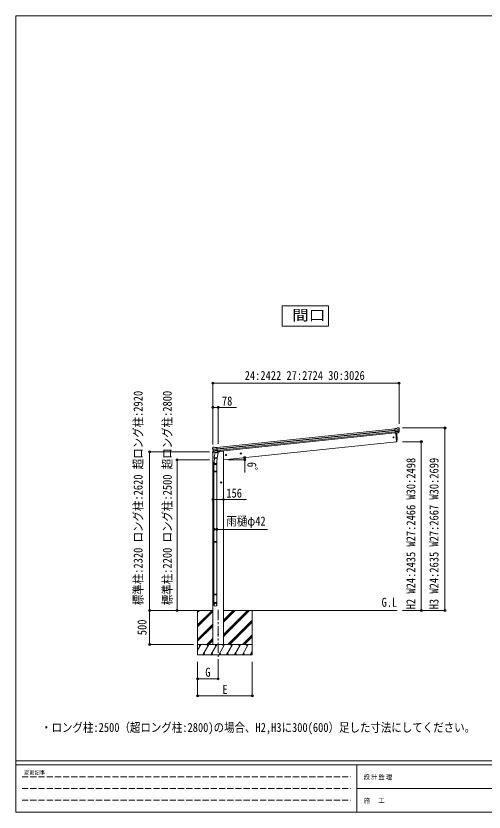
# Model space of a CAD drawing. Units: millimetres, scale not verified. Extents: x -20750 to 2444, y -5820 to 5820.
# Drawn here: x -14420 to -7574, y -5820 to 5820 of the extents above; entities that cross this region are included whole.
import ezdxf
from ezdxf.enums import TextEntityAlignment as Align

# ---------------------------------------------------------------- set-up
doc = ezdxf.new("R2010")
doc.units = ezdxf.units.MM
doc.header["$LTSCALE"] = 30
doc.header["$PDMODE"] = 32
doc.header["$PDSIZE"] = 30
doc.linetypes.add('CHAIN1', pattern=[8, 5, -1, 1, -1])
doc.linetypes.add('DASHED3', pattern=[4, 3, -1])
for name, color, linetype, lineweight in [('0-0_0', 7, 'Continuous', 9), ('0-1_本体', 5, 'CHAIN1', 9), ('0-3_ELV2', 4, 'Continuous', 9), ('0-6_OTH_LINE', 6, 'Continuous', 9), ('0-9_OUTLINE', 7, 'Continuous', 9), ('F-0_240', 7, 'Continuous', 9)]:
    doc.layers.add(name, color=color, linetype=linetype, lineweight=lineweight)
doc.layers.add('0-7_SHAPE', color=7, linetype='Continuous')
doc.styles.add('ＭＳ ゴシック', font='')
doc.styles.get('ＭＳ ゴシック').set_extended_font_data('MS Gothic')

msp = doc.modelspace()

# ---------------------------------------------------------------- linework, layer by layer
at = {"layer": '0-0_0'}
for p, q in [((-11991.64, -2871.4), (-11540.51, -2871.4)), ((-11762.76, -3082.63), (-11551.53, -2871.4)), ((-11762.76, -2898.78), (-11735.37, -2871.4)), ((-11762.76, -2884.64), (-11749.52, -2871.4)), ((-11762.76, -3096.77), (-11540.51, -2874.52)), ((-11762.76, -3110.91), (-11540.51, -2888.67)), ((-11385.01, -2871.4), (-8845.05, -2871.4)), ((-11385.01, -3253.66), (-11002.74, -2871.4)), ((-11385.01, -3225.38), (-11031.03, -2871.4)), ((-11385.01, -3239.52), (-11016.88, -2871.4)), ((-11385.01, -3041.53), (-11214.87, -2871.4)), ((-11385.01, -3027.39), (-11229.02, -2871.4)), ((-11385.01, -3013.25), (-11243.16, -2871.4)), ((-10962.76, -2871.4), (-10962.76, -3521.4)), ((-11318.9, -3371.4), (-10962.76, -3015.26)), ((-11762.76, -3294.76), (-11540.51, -3072.51)), ((-11762.76, -3308.9), (-11540.51, -3086.65)), ((-11762.76, -3323.05), (-11540.51, -3100.8)), ((-11304.75, -3371.4), (-10962.76, -3029.4)), ((-11290.61, -3371.4), (-10962.76, -3043.55)), ((-11106.76, -3371.4), (-10962.76, -3227.39)), ((-11092.62, -3371.4), (-10962.76, -3241.54)), ((-11078.48, -3371.4), (-10962.76, -3255.68)), ((-10962.76, -3371.4), (-11762.76, -3371.4)), ((-11762.76, -3455.23), (-11714.35, -3371.4)), ((-11729.36, -3397.38), (-11744.36, -3371.4)), ((-11685.49, -3521.4), (-11598.89, -3371.4)), ((-11613.89, -3397.38), (-11628.89, -3371.4)), ((-11627.26, -3371.4), (-11540.51, -3284.64)), ((-11613.12, -3371.4), (-11540.51, -3298.79)), ((-11598.98, -3371.4), (-11540.51, -3312.93)), ((-11570.02, -3521.4), (-11483.42, -3371.4)), ((-11498.42, -3397.38), (-11513.42, -3371.4)), ((-11454.55, -3521.4), (-11367.95, -3371.4)), ((-11382.95, -3397.38), (-11397.95, -3371.4)), ((-11339.08, -3521.4), (-11252.48, -3371.4)), ((-11267.48, -3397.38), (-11282.48, -3371.4)), ((-11223.61, -3521.4), (-11137.01, -3371.4)), ((-11167.01, -3371.4), (-11152.01, -3397.38)), ((-11108.14, -3521.4), (-11021.54, -3371.4)), ((-11036.54, -3397.38), (-11051.54, -3371.4)), ((-10992.67, -3521.4), (-10962.76, -3469.59)), ((-11670.49, -3495.42), (-11655.49, -3521.4)), ((-11555.02, -3495.42), (-11540.02, -3521.4)), ((-11439.55, -3495.42), (-11424.55, -3521.4)), ((-11324.08, -3495.42), (-11309.08, -3521.4)), ((-11208.61, -3495.42), (-11193.61, -3521.4)), ((-11093.14, -3495.42), (-11078.14, -3521.4)), ((-10977.67, -3495.42), (-10962.76, -3521.25))]:
    msp.add_line(p, q, dxfattribs=at)
msp.add_lwpolyline([(-11762.76, -2871.4), (-11762.76, -3521.4), (-10962.76, -3521.4)], dxfattribs=at)
at = {"layer": '0-1_本体'}
msp.add_line((-11462.76, -2862.41), (-11462.76, -3621.62), dxfattribs=at)
at = {"layer": '0-3_ELV2'}
for p, q in [((-11480.6, -489.4), (-8878.85, -215.94)), ((-8852.54, -211.16), (-8879.06, -213.95)), ((-8872.27, -278.5), (-8879.06, -213.95)), ((-8876.9, -234.48), (-8817.16, -228.2)), ((-8852.54, -211.16), (-8840.94, -204.19)), ((-8839.71, -203.78), (-8826.22, -202.37)), ((-8822.55, -203.45), (-8822.56, -203.45)), ((-8822.55, -203.45), (-8817.37, -207.65)), ((-8815.98, -211.35), (-8816.29, -209.5)), ((-11478.61, -508.29), (-8876.86, -234.84)), ((-11478.18, -512.47), (-8876.42, -239.02)), ((-11476.09, -532.33), (-8874.34, -258.88)), ((-8872.58, -275.61), (-11474.33, -549.07)), ((-8816.68, -234.07), (-8876.28, -240.34)), ((-8817.52, -250.83), (-8874.55, -256.82)), ((-8818.91, -255.49), (-8874.08, -261.29)), ((-8828.92, -273.72), (-8872.3, -278.28)), ((-8872.27, -278.5), (-8862.33, -277.46)), ((-8865.39, -277.78), (-8852, -405.17)), ((-8862.33, -277.46), (-8862.05, -277.52)), ((-8862.05, -277.52), (-8836.72, -274.86)), ((-8836.72, -274.86), (-8836.47, -274.74)), ((-8836.47, -274.74), (-8828.78, -273.93)), ((-8827.47, -272.07), (-8818.02, -253.76)), ((-8826.42, -272.49), (-8816.29, -254.23)), ((-8852, -405.17), (-11385.51, -671.45)), ((-8852, -405.17), (-8849.95, -404.88)), ((-11542.75, -556.56), (-11543.65, -563.39)), ((-11543.65, -563.39), (-11509.92, -559.85)), ((-11543.04, -497.97), (-11543.13, -496.1)), ((-11541.76, -493.2), (-11542.45, -494.07)), ((-11538.26, -488.89), (-11541.76, -493.2)), ((-11540.51, -3371.4), (-11540.51, -563.06)), ((-11523.24, -552.2), (-11540.09, -553.97)), ((-11478.65, -507.94), (-11538.39, -514.22)), ((-11538.26, -488.89), (-11538.26, -488.88)), ((-11537.64, -520.06), (-11478.03, -513.79)), ((-11534.9, -487.06), (-11534.9, -487.06)), ((-11520.13, -555.61), (-11533.82, -539.86)), ((-11533.33, -536.27), (-11476.3, -530.28)), ((-11519.19, -554.98), (-11532.23, -539.04)), ((-11531.01, -540.54), (-11475.83, -534.74)), ((-11509.82, -555.72), (-11517.52, -556.53)), ((-11517.42, -556.29), (-11474.05, -551.73)), ((-11516.67, -556.53), (-11515.11, -556.37)), ((-11515.11, -556.37), (-11477.57, -552.42)), ((-11509.55, -555.79), (-11509.82, -555.72)), ((-11484.22, -553.12), (-11509.55, -555.79)), ((-11507.33, -490.19), (-11480.81, -487.41)), ((-11483.97, -553.01), (-11484.22, -553.12)), ((-11474.02, -551.96), (-11483.97, -553.01)), ((-11474.02, -551.96), (-11480.81, -487.41)), ((-11477.57, -552.42), (-11476, -552.26)), ((-11469.9, -555.64), (-11440.64, -552.57)), ((-11435.78, -545.02), (-11436.2, -548.25)), ((-11385.01, -3371.4), (-11385.01, -542.4)), ((-11130.78, -569.77), (-11136.85, -574.18)), ((-11136.85, -574.18), (-11136.07, -581.64)), ((-11136.07, -581.64), (-11129.21, -584.69)), ((-11123.92, -572.82), (-11130.78, -569.77)), ((-11349.57, -592.76), (-11355.65, -597.17)), ((-11355.65, -597.17), (-11354.86, -604.64)), ((-11354.86, -604.64), (-11348.01, -607.69)), ((-11342.72, -595.81), (-11349.57, -592.76)), ((-11419.01, -993.45), (-11425.51, -997.2)), ((-11425.51, -997.2), (-11425.51, -1004.71)), ((-11425.51, -1004.71), (-11419.01, -1008.46)), ((-11412.51, -997.2), (-11419.01, -993.45))]:
    msp.add_line(p, q, dxfattribs=at)
for points in [[(-11521.41, -485.64), (-11521.41, -485.64), (-11534.9, -487.06)], [(-11507.33, -490.19), (-11520.12, -485.79), (-11520.12, -485.79)], [(-11385.01, -542.4), (-11405.01, -542.4), (-11435.86, -545.64)], [(-11129.21, -584.69), (-11123.14, -580.28), (-11123.92, -572.82)], [(-11348.01, -607.69), (-11341.93, -603.28), (-11342.72, -595.81)], [(-11419.01, -1008.46), (-11412.51, -1004.71), (-11412.51, -997.2)]]:
    msp.add_lwpolyline(points, dxfattribs=at)
for centre, radius in [((-8898.8, -342.62), 6.5), ((-11130, -577.23), 8.5), ((-11130, -577.23), 7.7), ((-11130, -577.23), 6.5), ((-11348.79, -600.23), 8.5), ((-11348.79, -600.23), 7.7), ((-11348.79, -600.23), 6.5), ((-11419.01, -1000.95), 8.5), ((-11419.01, -1000.95), 7.7), ((-11419.01, -1000.95), 6.5), ((-11462.76, -3221.4), 4.5)]:
    msp.add_circle(centre, radius, dxfattribs=at)
for centre, radius, start, end in [((-8839.39, -206.77), 3, 96.02369, 120.97631), ((-8825.7, -207.34), 5, 51.04426, 95.95574), ((-9009.54, -233), 192.44, 1.4271, 6.57578), ((-8771.89, -226.09), 45.32, 182.67122, 185.64518), ((-9016.88, -232.46), 202, 354.13916, 6), ((-9746.6, -364.96), 900, 357.63919, 5.64987), ((-8829.03, -271.04), 2.99, 285.2717, 331.00739), ((-8820.68, -252.39), 3, 332.69111, 354.20009), ((-9016.88, -232.46), 200.2, 354.20009, 359.53883), ((-8816.5, -235.41), 1.35, 95.1605, 97.91927), ((-8813.89, -233.85), 2.74, 179.02151, 184.43412), ((-8818.92, -252.78), 3, 331, 354.13916), ((-8850.37, -401.91), 3, 278, 357.63919), ((-11342.15, -476.86), 202, 186, 197.86084), ((-11539.78, -556.95), 3, 96, 172.5), ((-11349.22, -478.91), 192.44, 185.42422, 190.5729), ((-11583.11, -521.56), 45.32, 6.35482, 9.32878), ((-11534.37, -492.03), 5, 96.04426, 140.95574), ((-11540.41, -520.42), 2.74, 7.56588, 12.97849), ((-11537.54, -521.4), 1.35, 94.08073, 96.8395), ((-11342.15, -476.86), 200.2, 192.46117, 197.79991), ((-11531.56, -537.89), 3, 197.86084, 221), ((-11529.91, -537.14), 3, 197.79991, 219.30889), ((-11521.1, -488.63), 3, 71.02369, 95.97631), ((-11517.87, -553.65), 2.99, 220.99261, 266.7283), ((-11516.72, -556.04), 0.5, 240.73754, 276), ((-11476.06, -551.76), 0.5, 276, 311.26246), ((-11441.16, -547.59), 5, 276, 352.5)]:
    msp.add_arc(centre, radius, start, end, dxfattribs=at)
for centre, major_axis, ratio, start_param, end_param in [((-8818.24, -210.95), (-0.87, 5.91), 0.020485, 0.67143203, 1.56913061), ((-8823.64, -206.43), (5.88, -1.31), 0.24881, 0.46058498, 0.46410383), ((-8819.26, -209.98), (-2.34, 1.9), 0.995767, 3.98597162, 4.71238898), ((-9014.57, -254.41), (-20.92, 199.05), 0.994373, 4.71137894, 4.7277536), ((-8829.23, -270.74), (-0.11, 3), 0.642905, 3.24593831, 4.20392797), ((-8829.1, -270.95), (1.66, -2.51), 0.997631, 5.80419048, 5.89294842), ((-8829.17, -270.84), (3.53, -2.11), 0.650902, 5.25614477, 5.32895537), ((-8826.8, -270.49), (1.08, 3.13), 0.040856, 2.11350352, 2.14162489), ((-11540.12, -495.95), (1.9, 2.34), 0.995767, 1.57079633, 2.29721369), ((-11536.58, -491.57), (-5.48, -2.51), 0.24881, 5.81908147, 5.82260033), ((-11540.91, -497.11), (-0.38, 5.97), 0.020485, 4.7140547, 5.61175327), ((-11339.84, -498.8), (-20.92, 199.05), 0.994373, 1.55543171, 1.57180637), ((-11520.17, -553.57), (-1.71, 2.84), 0.040856, 4.14156042, 4.16968179), ((-11517.74, -553.32), (-0.51, 2.96), 0.642905, 2.07925734, 3.03724699), ((-11517.78, -553.42), (-3.02, -2.79), 0.650902, 0.95422993, 1.02704053), ((-11517.82, -553.54), (-1.1, -2.8), 0.997631, 0.39023689, 0.47899483), ((-11339.84, -498.8), (-20.92, 199.05), 0.994373, 4.71137894, 4.7277536)]:
    msp.add_ellipse(centre, major_axis=major_axis, ratio=ratio, start_param=start_param, end_param=end_param, dxfattribs=at)
at = {"layer": '0-6_OTH_LINE'}
for p, q in [((-11540.51, 451.92), (-11540.51, -445.42)), ((-11540.51, 451.92), (-8816.96, 451.92)), ((-8816.96, 451.92), (-8816.96, -141.53)), ((-11540.51, 96.65), (-11540.51, -141.53)), ((-11462.76, 96.65), (-11540.51, 96.65)), ((-11462.76, 96.65), (-11462.76, -437.25)), ((-11192.14, 96.65), (-11462.76, 96.65)), ((-8145.14, -204.35), (-8766.13, -204.35)), ((-8145.14, -204.35), (-8145.14, -2871.4)), ((-8491.29, -405.17), (-8766.13, -405.17)), ((-8491.29, -405.17), (-8491.29, -2871.4)), ((-12464.46, -551.91), (-11591.01, -551.91)), ((-12464.46, -2871.4), (-12464.46, -551.91)), ((-12063.76, -671.4), (-11591.01, -671.4)), ((-12063.76, -2871.4), (-12063.76, -671.4)), ((-11385.01, -1250.95), (-11540.51, -1250.95)), ((-11481.35, -1686.24), (-11523.35, -1686.24)), ((-12464.46, -2871.4), (-11822.37, -2871.4)), ((-12464.46, -3371.4), (-12464.46, -2871.4)), ((-12063.76, -2871.4), (-11822.37, -2871.4)), ((-8145.14, -2871.4), (-8766.13, -2871.4)), ((-8491.29, -2871.4), (-8766.13, -2871.4)), ((-12464.46, -3371.4), (-11822.37, -3371.4)), ((-11762.76, -4121.4), (-11762.76, -3622.4)), ((-11762.76, -3871.4), (-11762.76, -3622.4)), ((-11462.76, -3871.4), (-11462.76, -3622.4)), ((-10962.76, -4121.4), (-10962.76, -3622.4)), ((-11762.76, -3871.4), (-11462.76, -3871.4)), ((-11762.76, -4121.4), (-10962.76, -4121.4))]:
    msp.add_line(p, q, dxfattribs=at)
at = {"layer": '0-6_OTH_LINE', "lineweight": 18}
for p, q in [((-11073.35, -671.45), (-11311.14, -671.45)), ((-11073.35, -671.45), (-11073.35, -852.95)), ((-11385.01, -1250.95), (-11049.41, -1250.95)), ((-11481.35, -1686.24), (-10742.11, -1686.24))]:
    msp.add_line(p, q, dxfattribs=at)
at = {"layer": '0-6_OTH_LINE', "color": 3}
msp.add_lwpolyline([(-10527.32, 1582.73), (-9850.91, 1582.73), (-9850.91, 1283.23), (-10527.32, 1283.23)], close=True, dxfattribs=at)
at = {"layer": '0-6_OTH_LINE'}
msp.add_arc((-11311.14, -671.45), 237.79, 0, 7.8733, dxfattribs=at)
for p in [(-11540.51, 451.92), (-8816.96, 451.92), (-11540.51, 96.65), (-11462.76, 96.65), (-8145.14, -204.35), (-8491.29, -405.17), (-12464.46, -551.91), (-12063.76, -671.4), (-11075.59, -638.88), (-11073.35, -671.45), (-11540.51, -1250.95), (-11385.01, -1250.95), (-11523.35, -1686.24), (-11481.35, -1686.24), (-12464.46, -2871.4), (-12063.76, -2871.4), (-8491.29, -2871.4), (-8145.14, -2871.4), (-12464.46, -3371.4), (-11762.76, -3871.4), (-11462.76, -3871.4), (-11762.76, -4121.4), (-10962.76, -4121.4)]:
    msp.add_point(p, dxfattribs=at)
at = {"layer": '0-9_OUTLINE'}
for p, q in [((-11506.69, -564.9), (-11520.05, -630.55)), ((-11516.67, -556.53), (-11476, -552.26)), ((-11513.32, -556.84), (-11513.46, -557.56)), ((-11512.85, -558.69), (-11488.1, -568.44)), ((-11461.81, -574.03), (-11506.69, -564.9)), ((-11504.51, -561.98), (-11505.17, -565.21)), ((-11483.71, -553.46), (-11486.63, -567.81)), ((-11475.17, -639.68), (-11461.81, -574.03)), ((-11474.19, -550.38), (-11473.26, -550.57)), ((-11473.26, -550.57), (-11462.06, -567.49)), ((-11462.06, -567.49), (-11463.33, -573.72)), ((-11517.64, -645.84), (-11523.2, -701.56)), ((-11522.53, -642.8), (-11520.03, -630.56)), ((-11522.31, -644.2), (-11522.31, -644.2)), ((-11520.98, -645.16), (-11480.02, -653.49)), ((-11475.17, -639.68), (-11520.05, -630.55)), ((-11474.73, -637.55), (-11481.38, -705.29)), ((-11475.18, -639.68), (-11477.72, -652.15)), ((-11525.35, -738.72), (-11525.35, -704.37)), ((-11479.35, -738.72), (-11525.35, -738.72)), ((-11523.35, -738.72), (-11523.35, -835.47)), ((-11481.35, -738.72), (-11481.35, -835.47)), ((-11479.35, -704.07), (-11479.35, -738.72)), ((-11525.35, -837.47), (-11524.35, -835.47)), ((-11479.35, -837.47), (-11525.35, -837.47)), ((-11479.35, -845.47), (-11525.35, -845.47)), ((-11480.35, -835.47), (-11524.35, -835.47)), ((-11480.35, -847.47), (-11524.35, -847.47)), ((-11523.35, -847.47), (-11523.35, -1864.16)), ((-11481.35, -847.47), (-11481.35, -1864.16)), ((-11479.35, -837.47), (-11480.35, -835.47)), ((-11479.35, -845.47), (-11480.35, -847.47)), ((-11479.35, -837.47), (-11479.35, -845.47)), ((-11525.35, -1866.16), (-11524.35, -1864.16)), ((-11479.35, -1866.16), (-11525.35, -1866.16)), ((-11479.35, -1874.16), (-11525.35, -1874.16)), ((-11480.35, -1864.16), (-11524.35, -1864.16)), ((-11480.35, -1876.16), (-11524.35, -1876.16)), ((-11523.35, -1876.16), (-11523.35, -2631.84)), ((-11481.35, -1876.16), (-11481.35, -2631.84)), ((-11479.35, -1866.16), (-11480.35, -1864.16)), ((-11479.35, -1874.16), (-11480.35, -1876.16)), ((-11479.35, -1866.16), (-11479.35, -1874.16)), ((-11525.35, -2633.84), (-11524.35, -2631.84)), ((-11479.35, -2633.84), (-11525.35, -2633.84)), ((-11479.35, -2641.84), (-11525.35, -2641.84)), ((-11480.35, -2631.84), (-11524.35, -2631.84)), ((-11480.35, -2643.84), (-11524.35, -2643.84)), ((-11523.35, -2643.84), (-11523.35, -2753.84)), ((-11481.35, -2643.84), (-11481.35, -2753.84)), ((-11479.35, -2633.84), (-11480.35, -2631.84)), ((-11479.35, -2641.84), (-11480.35, -2643.84)), ((-11479.35, -2633.84), (-11479.35, -2641.84)), ((-11525.35, -2787.99), (-11525.35, -2753.84)), ((-11479.35, -2753.84), (-11525.35, -2753.84)), ((-11479.35, -2787.99), (-11479.35, -2753.84))]:
    msp.add_line(p, q, dxfattribs=at)
for points in [[(-11525.35, -837.47), (-11525.35, -845.47), (-11524.35, -847.47)], [(-11525.35, -1866.16), (-11525.35, -1874.16), (-11524.35, -1876.16)], [(-11525.35, -2633.84), (-11525.35, -2641.84), (-11524.35, -2643.84)]]:
    msp.add_lwpolyline(points, dxfattribs=at)
for centre, radius, start, end in [((-11516.72, -556.04), 0.5, 240.73754, 276), ((-11513.81, -556.74), 0.5, 348.5, 96), ((-11512.48, -557.76), 1, 168.5, 248.5), ((-11487.62, -567.53), 1.03, 242.53897, 344.46569), ((-11483.12, -553.62), 0.604, 93.09842, 164.70595), ((-11476.06, -551.76), 0.5, 276, 311.26246), ((-11520.62, -643.23), 1.95, 167.54017, 209.97766), ((-11520.58, -643.2), 2, 209.90962, 258.5), ((-11479.62, -651.53), 2, 258.5, 341.96843), ((-11495.35, -704.37), 30, 177.45142, 180)]:
    msp.add_arc(centre, radius, start, end, dxfattribs=at)
for centre, major_axis, ratio, start_param, end_param in [((-11502.35, -704.07), (23, 0), 0.996195, 2.62193603, 6.60747969), ((-11502.35, -704.07), (21, 0), 0.996195, 3.02154981, 6.2247991), ((-11502.35, -2786.24), (-23, 0), 0.996195, 3.14159265, 6.28318531), ((-11502.35, -2787.99), (-23, 0), 0.996195, 3.14159265, 6.28318531), ((-11502.35, -2787.99), (0, -23.43), 0.981806, 4.71238898, 7.85398163)]:
    msp.add_ellipse(centre, major_axis=major_axis, ratio=ratio, start_param=start_param, end_param=end_param, dxfattribs=at)
msp.add_ellipse((-11502.35, -2787.99), major_axis=(21, 0), ratio=0.996195, dxfattribs=at)
at = {"layer": 'F-0_240', "color": 5}
for p, q in [((-14419.99, 5820), (-14419.99, -5820)), ((-14419.99, 5820), (2020.01, 5820)), ((-14419.99, -5070), (2020.01, -5070)), ((-14419.99, -5130), (-646.75, -5130)), ((-9436.75, -5130), (-9436.75, -5820)), ((-9436.75, -5475), (-3286.75, -5475)), ((-14419.99, -5820), (2020.01, -5820))]:
    msp.add_line(p, q, dxfattribs=at)
at = {"layer": 'F-0_240', "color": 4, "linetype": 'DASHED3'}
for p, q in [((-14329.99, -5302.5), (-9526.75, -5302.5)), ((-14329.99, -5475), (-9526.75, -5475)), ((-14329.99, -5647.5), (-9526.75, -5647.5))]:
    msp.add_line(p, q, dxfattribs=at)

# ---------------------------------------------------------------- texts
at = {"layer": '0-6_OTH_LINE', "color": 2, "style": 'ＭＳ ゴシック', "width": 1.15}
msp.add_text('間口', height=154, dxfattribs=at).set_placement((-10378.83, 1322.35), align=Align.BOTTOM_LEFT)
at = {"layer": '0-6_OTH_LINE', "color": 7, "style": 'ＭＳ ゴシック', "width": 0.85}
for s, p in [('24:2422 27:2724 30:3026', (-11074.06, 457.92)), ('78', (-11407.73, 84.38)), ('156', (-11342.9, -1261.72)), ('雨樋φ42', (-11342.9, -1671.07)), ('G', (-11650.26, -3881.4)), ('E', (-11400.26, -4131.4)), ('・ロング柱:2500（超ロング柱:2800)の場合、H2,H3に300(600）足した寸法にしてください。', (-14052.25, -4688.26))]:
    msp.add_text(s, height=132, dxfattribs=at).set_placement(p, align=Align.BOTTOM_LEFT)
for s, rotation, p in [('標準柱:2320 ロング柱:2620 超ロング柱:2920', 90, (-12528.18, -2795.35)), ('標準柱:2200 ロング柱:2500 超ロング柱:2800', 90, (-12101.64, -2795.35)), ('W24:2435 W27:2466 W30:2498', 90, (-8538.99, -2625.28)), ('W24:2635 W27:2667 W30:2699', 90, (-8200.79, -2625.28)), ('6ﾟ', 270, (-11073.81, -702.98)), ('H2', 90, (-8538.99, -2855.98)), ('H3', 90, (-8200.79, -2855.98)), ('500', 90, (-12470.46, -3233.9))]:
    msp.add_text(s, height=132, rotation=rotation, dxfattribs=at).set_placement(p, align=Align.BOTTOM_LEFT)
at = {"layer": '0-7_SHAPE', "style": 'ＭＳ ゴシック', "width": 0.85}
msp.add_text('G.L', height=132, dxfattribs=at).set_placement((-9072.02, -2858.6), align=Align.BOTTOM_LEFT)
at = {"layer": 'F-0_240', "style": 'ＭＳ ゴシック'}
msp.add_text('変更記事', height=54.99, dxfattribs=at).set_placement((-14302.76, -5287.5), align=Align.BOTTOM_LEFT)
at = {"layer": 'F-0_240', "char_height": 65.98, "attachment_point": 7, "style": 'ＭＳ ゴシック'}
for s, insert in [('\\T1.17;設計監理', (-9335.42, -5347.5)), ('\\T1.17;施\u3000工', (-9335.42, -5692.5))]:
    msp.add_mtext(s, dxfattribs=dict(at, insert=insert))

doc.saveas('drawing.dxf')
